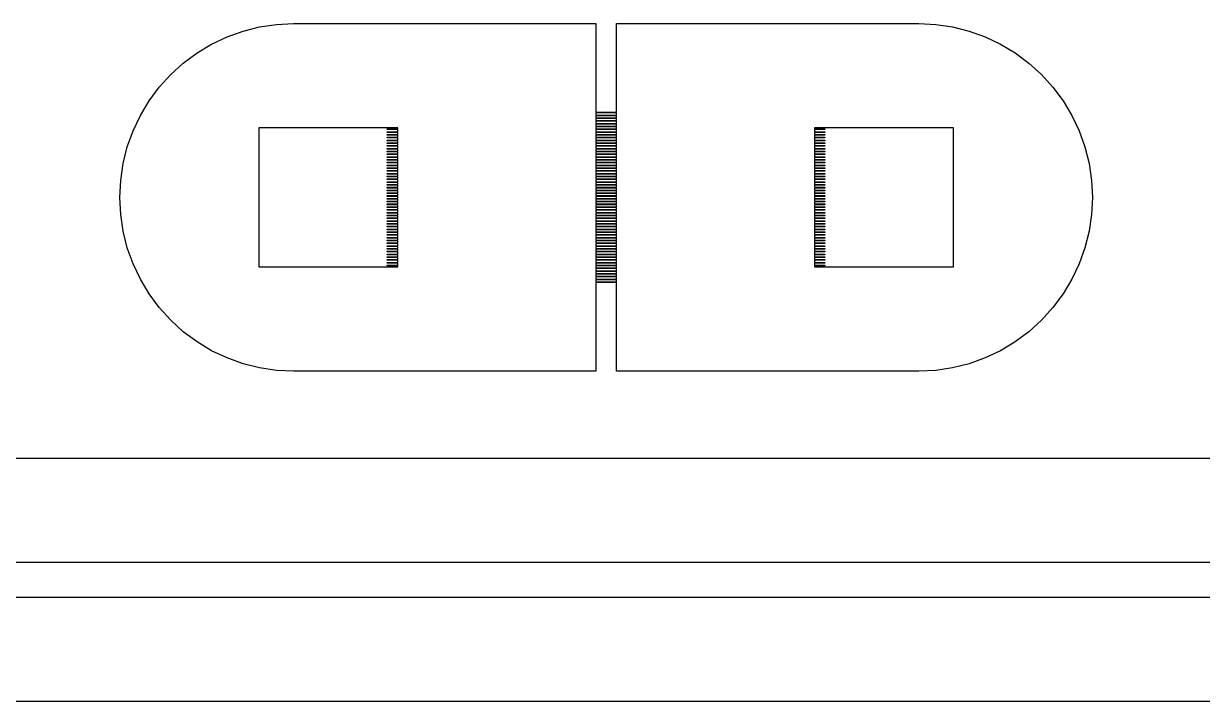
# Model space of a CAD drawing. Extents: x -16 to 132, y -40 to 113.
# Drawn here: x 19.04 to 36.39, y -2.81 to 7.16 of the extents above; entities that cross this region are included whole.
import ezdxf

# ---------------------------------------------------------------- set-up
doc = ezdxf.new("R2010")
doc.units = 0

msp = doc.modelspace()

# ---------------------------------------------------------------- linework, layer by layer
for p, q in [((22.5098, 7.10905), (22.7579, 7.14587)), ((22.7579, 7.14587), (23.0085, 7.15819)), ((23.0085, 7.15819), (27.4568, 7.15819)), ((27.4568, 7.15819), (27.4568, 5.85437)), ((27.7636, 5.85437), (27.7636, 7.15819)), ((27.7636, 7.15819), (32.2119, 7.15819)), ((32.2119, 7.15819), (32.4625, 7.14587)), ((32.4625, 7.14587), (32.7106, 7.10905)), ((21.8034, 6.85631), (22.0302, 6.96358)), ((22.0302, 6.96358), (22.2664, 7.04811)), ((22.2664, 7.04811), (22.5098, 7.10905)), ((32.7106, 7.10905), (32.954, 7.04811)), ((32.954, 7.04811), (33.1902, 6.96358)), ((33.1902, 6.96358), (33.417, 6.85631)), ((21.5882, 6.72733), (21.8034, 6.85631)), ((33.417, 6.85631), (33.6322, 6.72733)), ((21.3867, 6.5779), (21.5882, 6.72733)), ((33.6322, 6.72733), (33.8337, 6.5779)), ((21.2008, 6.40941), (21.3867, 6.5779)), ((33.8337, 6.5779), (34.0196, 6.40941)), ((21.0323, 6.22351), (21.2008, 6.40941)), ((34.0196, 6.40941), (34.1881, 6.22351)), ((20.8829, 6.022), (21.0323, 6.22351)), ((34.1881, 6.22351), (34.3375, 6.022)), ((20.7539, 5.80681), (20.8829, 6.022)), ((34.3375, 6.022), (34.4665, 5.80681)), ((20.6466, 5.58), (20.7539, 5.80681)), ((27.4568, 5.85437), (27.7636, 5.85437)), ((27.7636, 5.84415), (27.4568, 5.84415)), ((27.4568, 5.84415), (27.4568, 5.81348)), ((27.4568, 5.81348), (27.7636, 5.81348)), ((27.7636, 5.80324), (27.4568, 5.80324)), ((27.4568, 5.80324), (27.4568, 5.77255)), ((27.4568, 5.77255), (27.7636, 5.77255)), ((27.7636, 5.76234), (27.4568, 5.76234)), ((27.4568, 5.76234), (27.4568, 5.73166)), ((27.4568, 5.73166), (27.7636, 5.73166)), ((27.7636, 5.81348), (27.7636, 5.84415)), ((27.7636, 5.77255), (27.7636, 5.80324)), ((27.7636, 5.73166), (27.7636, 5.76234)), ((34.4665, 5.80681), (34.5738, 5.58)), ((20.5621, 5.3438), (20.6466, 5.58)), ((24.5424, 5.6243), (22.4972, 5.6243)), ((22.4972, 5.6243), (22.4972, 3.57909)), ((24.389, 5.59872), (24.389, 5.60893)), ((24.389, 5.60893), (24.5424, 5.60893)), ((24.5424, 5.59872), (24.389, 5.59872)), ((24.389, 5.55782), (24.389, 5.56804)), ((24.389, 5.56804), (24.5424, 5.56804)), ((24.5424, 5.55782), (24.389, 5.55782)), ((24.5424, 5.60893), (24.5424, 5.6243)), ((24.5424, 5.56804), (24.5424, 5.59872)), ((24.5424, 5.52715), (24.5424, 5.55782)), ((27.7636, 5.72142), (27.4568, 5.72142)), ((27.4568, 5.72142), (27.4568, 5.69075)), ((27.4568, 5.69075), (27.7636, 5.69075)), ((27.7636, 5.68053), (27.4568, 5.68053)), ((27.4568, 5.68053), (27.4568, 5.64986)), ((27.4568, 5.64986), (27.7636, 5.64986)), ((27.7636, 5.63963), (27.4568, 5.63963)), ((27.4568, 5.63963), (27.4568, 5.60893)), ((27.4568, 5.60893), (27.7636, 5.60893)), ((27.7636, 5.59872), (27.4568, 5.59872)), ((27.4568, 5.59872), (27.4568, 5.56804)), ((27.4568, 5.56804), (27.7636, 5.56804)), ((27.7636, 5.55782), (27.4568, 5.55782)), ((27.4568, 5.55782), (27.4568, 5.52715)), ((27.7636, 5.69075), (27.7636, 5.72142)), ((27.7636, 5.64986), (27.7636, 5.68053)), ((27.7636, 5.60893), (27.7636, 5.63963)), ((27.7636, 5.56804), (27.7636, 5.59872)), ((27.7636, 5.52715), (27.7636, 5.55782)), ((32.7232, 5.6243), (30.678, 5.6243)), ((30.678, 5.6243), (30.678, 5.60893)), ((30.678, 5.60893), (30.8314, 5.60893)), ((30.8314, 5.59872), (30.678, 5.59872)), ((30.678, 5.59872), (30.678, 5.56804)), ((30.678, 5.56804), (30.8314, 5.56804)), ((30.8314, 5.55782), (30.678, 5.55782)), ((30.678, 5.55782), (30.678, 5.52715)), ((30.8314, 5.60893), (30.8314, 5.59872)), ((30.8314, 5.56804), (30.8314, 5.55782)), ((32.7232, 3.57909), (32.7232, 5.6243)), ((34.5738, 5.58), (34.6583, 5.3438)), ((24.389, 5.51691), (24.389, 5.52715)), ((24.389, 5.52715), (24.5424, 5.52715)), ((24.5424, 5.51691), (24.389, 5.51691)), ((24.389, 5.47601), (24.389, 5.48624)), ((24.389, 5.48624), (24.5424, 5.48624)), ((24.5424, 5.47601), (24.389, 5.47601)), ((24.389, 5.4351), (24.389, 5.44533)), ((24.389, 5.44533), (24.5424, 5.44533)), ((24.5424, 5.4351), (24.389, 5.4351)), ((24.389, 5.3942), (24.389, 5.40442)), ((24.389, 5.40442), (24.5424, 5.40442)), ((24.5424, 5.3942), (24.389, 5.3942)), ((24.5424, 5.48624), (24.5424, 5.51691)), ((24.5424, 5.44533), (24.5424, 5.47601)), ((24.5424, 5.40442), (24.5424, 5.4351)), ((24.5424, 5.36353), (24.5424, 5.3942)), ((27.4568, 5.52715), (27.7636, 5.52715)), ((27.7636, 5.51691), (27.4568, 5.51691)), ((27.4568, 5.51691), (27.4568, 5.48624)), ((27.4568, 5.48624), (27.7636, 5.48624)), ((27.7636, 5.47601), (27.4568, 5.47601)), ((27.4568, 5.47601), (27.4568, 5.44533)), ((27.4568, 5.44533), (27.7636, 5.44533)), ((27.7636, 5.4351), (27.4568, 5.4351)), ((27.4568, 5.4351), (27.4568, 5.40442)), ((27.4568, 5.40442), (27.7636, 5.40442)), ((27.7636, 5.3942), (27.4568, 5.3942)), ((27.4568, 5.3942), (27.4568, 5.36353)), ((27.7636, 5.48624), (27.7636, 5.51691)), ((27.7636, 5.44533), (27.7636, 5.47601)), ((27.7636, 5.40442), (27.7636, 5.4351)), ((27.7636, 5.36353), (27.7636, 5.3942)), ((30.678, 5.52715), (30.8314, 5.52715)), ((30.8314, 5.51691), (30.678, 5.51691)), ((30.678, 5.51691), (30.678, 5.48624)), ((30.678, 5.48624), (30.8314, 5.48624)), ((30.8314, 5.47601), (30.678, 5.47601)), ((30.678, 5.47601), (30.678, 5.44533)), ((30.678, 5.44533), (30.8314, 5.44533)), ((30.8314, 5.4351), (30.678, 5.4351)), ((30.678, 5.4351), (30.678, 5.40442)), ((30.678, 5.40442), (30.8314, 5.40442)), ((30.8314, 5.3942), (30.678, 5.3942)), ((30.678, 5.3942), (30.678, 5.36353)), ((30.8314, 5.52715), (30.8314, 5.51691)), ((30.8314, 5.48624), (30.8314, 5.47601)), ((30.8314, 5.44533), (30.8314, 5.4351)), ((30.8314, 5.40442), (30.8314, 5.3942)), ((20.5011, 5.10043), (20.5621, 5.3438)), ((24.389, 5.35329), (24.389, 5.36353)), ((24.389, 5.36353), (24.5424, 5.36353)), ((24.5424, 5.35329), (24.389, 5.35329)), ((24.389, 5.31239), (24.389, 5.32262)), ((24.389, 5.32262), (24.5424, 5.32262)), ((24.5424, 5.31239), (24.389, 5.31239)), ((24.389, 5.2715), (24.389, 5.28171)), ((24.389, 5.28171), (24.5424, 5.28171)), ((24.5424, 5.2715), (24.389, 5.2715)), ((24.389, 5.23058), (24.389, 5.24081)), ((24.389, 5.24081), (24.5424, 5.24081)), ((24.5424, 5.23058), (24.389, 5.23058)), ((24.5424, 5.32262), (24.5424, 5.35329)), ((24.5424, 5.28171), (24.5424, 5.31239)), ((24.5424, 5.24081), (24.5424, 5.2715)), ((24.5424, 5.19991), (24.5424, 5.23058)), ((27.4568, 5.36353), (27.7636, 5.36353)), ((27.7636, 5.35329), (27.4568, 5.35329)), ((27.4568, 5.35329), (27.4568, 5.32262)), ((27.4568, 5.32262), (27.7636, 5.32262)), ((27.7636, 5.31239), (27.4568, 5.31239)), ((27.4568, 5.31239), (27.4568, 5.28171)), ((27.4568, 5.28171), (27.7636, 5.28171)), ((27.7636, 5.2715), (27.4568, 5.2715)), ((27.4568, 5.2715), (27.4568, 5.24081)), ((27.4568, 5.24081), (27.7636, 5.24081)), ((27.7636, 5.23058), (27.4568, 5.23058)), ((27.4568, 5.23058), (27.4568, 5.19991)), ((27.7636, 5.32262), (27.7636, 5.35329)), ((27.7636, 5.28171), (27.7636, 5.31239)), ((27.7636, 5.24081), (27.7636, 5.2715)), ((27.7636, 5.19991), (27.7636, 5.23058)), ((30.678, 5.36353), (30.8314, 5.36353)), ((30.8314, 5.35329), (30.678, 5.35329)), ((30.678, 5.35329), (30.678, 5.32262)), ((30.678, 5.32262), (30.8314, 5.32262)), ((30.8314, 5.31239), (30.678, 5.31239)), ((30.678, 5.31239), (30.678, 5.28171)), ((30.678, 5.28171), (30.8314, 5.28171)), ((30.8314, 5.2715), (30.678, 5.2715)), ((30.678, 5.2715), (30.678, 5.24081)), ((30.678, 5.24081), (30.8314, 5.24081)), ((30.8314, 5.23058), (30.678, 5.23058)), ((30.678, 5.23058), (30.678, 5.19991)), ((30.8314, 5.36353), (30.8314, 5.35329)), ((30.8314, 5.32262), (30.8314, 5.31239)), ((30.8314, 5.28171), (30.8314, 5.2715)), ((30.8314, 5.24081), (30.8314, 5.23058)), ((34.6583, 5.3438), (34.7193, 5.10043)), ((20.4643, 4.85226), (20.5011, 5.10043)), ((24.389, 5.18968), (24.389, 5.19991)), ((24.389, 5.19991), (24.5424, 5.19991)), ((24.5424, 5.18968), (24.389, 5.18968)), ((24.389, 5.14877), (24.389, 5.15901)), ((24.389, 5.15901), (24.5424, 5.15901)), ((24.5424, 5.14877), (24.389, 5.14877)), ((24.389, 5.10788), (24.389, 5.11809)), ((24.389, 5.11809), (24.5424, 5.11809)), ((24.5424, 5.10788), (24.389, 5.10788)), ((24.389, 5.06696), (24.389, 5.07719)), ((24.389, 5.07719), (24.5424, 5.07719)), ((24.5424, 5.06696), (24.389, 5.06696)), ((24.389, 5.02606), (24.389, 5.03629)), ((24.389, 5.03629), (24.5424, 5.03629)), ((24.5424, 5.15901), (24.5424, 5.18968)), ((24.5424, 5.11809), (24.5424, 5.14877)), ((24.5424, 5.07719), (24.5424, 5.10788)), ((24.5424, 5.03629), (24.5424, 5.06696)), ((27.4568, 5.19991), (27.7636, 5.19991)), ((27.7636, 5.18968), (27.4568, 5.18968)), ((27.4568, 5.18968), (27.4568, 5.15901)), ((27.4568, 5.15901), (27.7636, 5.15901)), ((27.7636, 5.14877), (27.4568, 5.14877)), ((27.4568, 5.14877), (27.4568, 5.11809)), ((27.4568, 5.11809), (27.7636, 5.11809)), ((27.7636, 5.10788), (27.4568, 5.10788)), ((27.4568, 5.10788), (27.4568, 5.07719)), ((27.4568, 5.07719), (27.7636, 5.07719)), ((27.7636, 5.06696), (27.4568, 5.06696)), ((27.4568, 5.06696), (27.4568, 5.03629)), ((27.4568, 5.03629), (27.7636, 5.03629)), ((27.7636, 5.15901), (27.7636, 5.18968)), ((27.7636, 5.11809), (27.7636, 5.14877)), ((27.7636, 5.07719), (27.7636, 5.10788)), ((27.7636, 5.03629), (27.7636, 5.06696)), ((30.678, 5.19991), (30.8314, 5.19991)), ((30.8314, 5.18968), (30.678, 5.18968)), ((30.678, 5.18968), (30.678, 5.15901)), ((30.678, 5.15901), (30.8314, 5.15901)), ((30.8314, 5.14877), (30.678, 5.14877)), ((30.678, 5.14877), (30.678, 5.11809)), ((30.678, 5.11809), (30.8314, 5.11809)), ((30.8314, 5.10788), (30.678, 5.10788)), ((30.678, 5.10788), (30.678, 5.07719)), ((30.678, 5.07719), (30.8314, 5.07719)), ((30.8314, 5.06696), (30.678, 5.06696)), ((30.678, 5.06696), (30.678, 5.03629)), ((30.678, 5.03629), (30.8314, 5.03629)), ((30.8314, 5.19991), (30.8314, 5.18968)), ((30.8314, 5.15901), (30.8314, 5.14877)), ((30.8314, 5.11809), (30.8314, 5.10788)), ((30.8314, 5.07719), (30.8314, 5.06696)), ((30.8314, 5.03629), (30.8314, 5.02606)), ((34.7193, 5.10043), (34.7561, 4.85226)), ((24.5424, 5.02606), (24.389, 5.02606)), ((24.389, 4.98517), (24.389, 4.99539)), ((24.389, 4.99539), (24.5424, 4.99539)), ((24.5424, 4.98517), (24.389, 4.98517)), ((24.389, 4.94426), (24.389, 4.95447)), ((24.389, 4.95447), (24.5424, 4.95447)), ((24.5424, 4.94426), (24.389, 4.94426)), ((24.389, 4.90335), (24.389, 4.91357)), ((24.389, 4.91357), (24.5424, 4.91357)), ((24.5424, 4.90335), (24.389, 4.90335)), ((24.389, 4.86244), (24.389, 4.87268)), ((24.389, 4.87268), (24.5424, 4.87268)), ((24.5424, 4.86244), (24.389, 4.86244)), ((24.5424, 4.99539), (24.5424, 5.02606)), ((24.5424, 4.95447), (24.5424, 4.98517)), ((24.5424, 4.91357), (24.5424, 4.94426)), ((24.5424, 4.87268), (24.5424, 4.90335)), ((24.5424, 4.83177), (24.5424, 4.86244)), ((27.7636, 5.02606), (27.4568, 5.02606)), ((27.4568, 5.02606), (27.4568, 4.99539)), ((27.4568, 4.99539), (27.7636, 4.99539)), ((27.7636, 4.98517), (27.4568, 4.98517)), ((27.4568, 4.98517), (27.4568, 4.95447)), ((27.4568, 4.95447), (27.7636, 4.95447)), ((27.7636, 4.94426), (27.4568, 4.94426)), ((27.4568, 4.94426), (27.4568, 4.91357)), ((27.4568, 4.91357), (27.7636, 4.91357)), ((27.7636, 4.90335), (27.4568, 4.90335)), ((27.4568, 4.90335), (27.4568, 4.87268)), ((27.4568, 4.87268), (27.7636, 4.87268)), ((27.7636, 4.86244), (27.4568, 4.86244)), ((27.4568, 4.86244), (27.4568, 4.83177)), ((27.7636, 4.99539), (27.7636, 5.02606)), ((27.7636, 4.95447), (27.7636, 4.98517)), ((27.7636, 4.91357), (27.7636, 4.94426)), ((27.7636, 4.87268), (27.7636, 4.90335)), ((27.7636, 4.83177), (27.7636, 4.86244)), ((30.8314, 5.02606), (30.678, 5.02606)), ((30.678, 5.02606), (30.678, 4.99539)), ((30.678, 4.99539), (30.8314, 4.99539)), ((30.8314, 4.98517), (30.678, 4.98517)), ((30.678, 4.98517), (30.678, 4.95447)), ((30.678, 4.95447), (30.8314, 4.95447)), ((30.8314, 4.94426), (30.678, 4.94426)), ((30.678, 4.94426), (30.678, 4.91357)), ((30.678, 4.91357), (30.8314, 4.91357)), ((30.8314, 4.90335), (30.678, 4.90335)), ((30.678, 4.90335), (30.678, 4.87268)), ((30.678, 4.87268), (30.8314, 4.87268)), ((30.8314, 4.86244), (30.678, 4.86244)), ((30.678, 4.86244), (30.678, 4.83177)), ((30.8314, 4.99539), (30.8314, 4.98517)), ((30.8314, 4.95447), (30.8314, 4.94426)), ((30.8314, 4.91357), (30.8314, 4.90335)), ((30.8314, 4.87268), (30.8314, 4.86244)), ((20.452, 4.6017), (20.4643, 4.85226)), ((24.389, 4.82155), (24.389, 4.83177)), ((24.389, 4.83177), (24.5424, 4.83177)), ((24.5424, 4.82155), (24.389, 4.82155)), ((24.389, 4.78064), (24.389, 4.79088)), ((24.389, 4.79088), (24.5424, 4.79088)), ((24.5424, 4.78064), (24.389, 4.78064)), ((24.389, 4.73973), (24.389, 4.74995)), ((24.389, 4.74995), (24.5424, 4.74995)), ((24.5424, 4.73973), (24.389, 4.73973)), ((24.389, 4.69882), (24.389, 4.70906)), ((24.389, 4.70906), (24.5424, 4.70906)), ((24.5424, 4.69882), (24.389, 4.69882)), ((24.5424, 4.79088), (24.5424, 4.82155)), ((24.5424, 4.74995), (24.5424, 4.78064)), ((24.5424, 4.70906), (24.5424, 4.73973)), ((24.5424, 4.66815), (24.5424, 4.69882)), ((27.4568, 4.83177), (27.7636, 4.83177)), ((27.7636, 4.82155), (27.4568, 4.82155)), ((27.4568, 4.82155), (27.4568, 4.79088)), ((27.4568, 4.79088), (27.7636, 4.79088)), ((27.7636, 4.78064), (27.4568, 4.78064)), ((27.4568, 4.78064), (27.4568, 4.74995)), ((27.4568, 4.74995), (27.7636, 4.74995)), ((27.7636, 4.73973), (27.4568, 4.73973)), ((27.4568, 4.73973), (27.4568, 4.70906)), ((27.4568, 4.70906), (27.7636, 4.70906)), ((27.7636, 4.69882), (27.4568, 4.69882)), ((27.4568, 4.69882), (27.4568, 4.66815)), ((27.7636, 4.79088), (27.7636, 4.82155)), ((27.7636, 4.74995), (27.7636, 4.78064)), ((27.7636, 4.70906), (27.7636, 4.73973)), ((27.7636, 4.66815), (27.7636, 4.69882)), ((30.678, 4.83177), (30.8314, 4.83177)), ((30.8314, 4.82155), (30.678, 4.82155)), ((30.678, 4.82155), (30.678, 4.79088)), ((30.678, 4.79088), (30.8314, 4.79088)), ((30.8314, 4.78064), (30.678, 4.78064)), ((30.678, 4.78064), (30.678, 4.74995)), ((30.678, 4.74995), (30.8314, 4.74995)), ((30.8314, 4.73973), (30.678, 4.73973)), ((30.678, 4.73973), (30.678, 4.70906)), ((30.678, 4.70906), (30.8314, 4.70906)), ((30.8314, 4.69882), (30.678, 4.69882)), ((30.678, 4.69882), (30.678, 4.66815)), ((30.8314, 4.83177), (30.8314, 4.82155)), ((30.8314, 4.79088), (30.8314, 4.78064)), ((30.8314, 4.74995), (30.8314, 4.73973)), ((30.8314, 4.70906), (30.8314, 4.69882)), ((34.7561, 4.85226), (34.7684, 4.6017)), ((20.4643, 4.35112), (20.452, 4.6017)), ((24.389, 4.65793), (24.389, 4.66815)), ((24.389, 4.66815), (24.5424, 4.66815)), ((24.5424, 4.65793), (24.389, 4.65793)), ((24.389, 4.61703), (24.389, 4.62726)), ((24.389, 4.62726), (24.5424, 4.62726)), ((24.5424, 4.61703), (24.389, 4.61703)), ((24.389, 4.57613), (24.389, 4.58635)), ((24.389, 4.58635), (24.5424, 4.58635)), ((24.5424, 4.57613), (24.389, 4.57613)), ((24.389, 4.53523), (24.389, 4.54546)), ((24.389, 4.54546), (24.5424, 4.54546)), ((24.5424, 4.53523), (24.389, 4.53523)), ((24.5424, 4.62726), (24.5424, 4.65793)), ((24.5424, 4.58635), (24.5424, 4.61703)), ((24.5424, 4.54546), (24.5424, 4.57613)), ((24.5424, 4.50456), (24.5424, 4.53523)), ((27.4568, 4.66815), (27.7636, 4.66815)), ((27.7636, 4.65793), (27.4568, 4.65793)), ((27.4568, 4.65793), (27.4568, 4.62726)), ((27.4568, 4.62726), (27.7636, 4.62726)), ((27.7636, 4.61703), (27.4568, 4.61703)), ((27.4568, 4.61703), (27.4568, 4.58635)), ((27.4568, 4.58635), (27.7636, 4.58635)), ((27.7636, 4.57613), (27.4568, 4.57613)), ((27.4568, 4.57613), (27.4568, 4.54546)), ((27.4568, 4.54546), (27.7636, 4.54546)), ((27.7636, 4.53523), (27.4568, 4.53523)), ((27.4568, 4.53523), (27.4568, 4.50456)), ((27.7636, 4.62726), (27.7636, 4.65793)), ((27.7636, 4.58635), (27.7636, 4.61703)), ((27.7636, 4.54546), (27.7636, 4.57613)), ((27.7636, 4.50456), (27.7636, 4.53523)), ((30.678, 4.66815), (30.8314, 4.66815)), ((30.8314, 4.65793), (30.678, 4.65793)), ((30.678, 4.65793), (30.678, 4.62726)), ((30.678, 4.62726), (30.8314, 4.62726)), ((30.8314, 4.61703), (30.678, 4.61703)), ((30.678, 4.61703), (30.678, 4.58635)), ((30.678, 4.58635), (30.8314, 4.58635)), ((30.8314, 4.57613), (30.678, 4.57613)), ((30.678, 4.57613), (30.678, 4.54546)), ((30.678, 4.54546), (30.8314, 4.54546)), ((30.8314, 4.53523), (30.678, 4.53523)), ((30.678, 4.53523), (30.678, 4.50456)), ((30.8314, 4.66815), (30.8314, 4.65793)), ((30.8314, 4.62726), (30.8314, 4.61703)), ((30.8314, 4.58635), (30.8314, 4.57613)), ((30.8314, 4.54546), (30.8314, 4.53523)), ((34.7684, 4.6017), (34.7561, 4.35112)), ((20.5011, 4.10295), (20.4643, 4.35112)), ((24.389, 4.49432), (24.389, 4.50456)), ((24.389, 4.50456), (24.5424, 4.50456)), ((24.5424, 4.49432), (24.389, 4.49432)), ((24.389, 4.45343), (24.389, 4.46365)), ((24.389, 4.46365), (24.5424, 4.46365)), ((24.5424, 4.45343), (24.389, 4.45343)), ((24.389, 4.41252), (24.389, 4.42274)), ((24.389, 4.42274), (24.5424, 4.42274)), ((24.5424, 4.41252), (24.389, 4.41252)), ((24.389, 4.37161), (24.389, 4.38184)), ((24.389, 4.38184), (24.5424, 4.38184)), ((24.5424, 4.37161), (24.389, 4.37161)), ((24.389, 4.3307), (24.389, 4.34094)), ((24.389, 4.34094), (24.5424, 4.34094)), ((24.5424, 4.46365), (24.5424, 4.49432)), ((24.5424, 4.42274), (24.5424, 4.45343)), ((24.5424, 4.38184), (24.5424, 4.41252)), ((24.5424, 4.34094), (24.5424, 4.37161)), ((27.4568, 4.50456), (27.7636, 4.50456)), ((27.7636, 4.49432), (27.4568, 4.49432)), ((27.4568, 4.49432), (27.4568, 4.46365)), ((27.4568, 4.46365), (27.7636, 4.46365)), ((27.7636, 4.45343), (27.4568, 4.45343)), ((27.4568, 4.45343), (27.4568, 4.42274)), ((27.4568, 4.42274), (27.7636, 4.42274)), ((27.7636, 4.41252), (27.4568, 4.41252)), ((27.4568, 4.41252), (27.4568, 4.38184)), ((27.4568, 4.38184), (27.7636, 4.38184)), ((27.7636, 4.37161), (27.4568, 4.37161)), ((27.4568, 4.37161), (27.4568, 4.34094)), ((27.4568, 4.34094), (27.7636, 4.34094)), ((27.7636, 4.46365), (27.7636, 4.49432)), ((27.7636, 4.42274), (27.7636, 4.45343)), ((27.7636, 4.38184), (27.7636, 4.41252)), ((27.7636, 4.34094), (27.7636, 4.37161)), ((30.678, 4.50456), (30.8314, 4.50456)), ((30.8314, 4.49432), (30.678, 4.49432)), ((30.678, 4.49432), (30.678, 4.46365)), ((30.678, 4.46365), (30.8314, 4.46365)), ((30.8314, 4.45343), (30.678, 4.45343)), ((30.678, 4.45343), (30.678, 4.42274)), ((30.678, 4.42274), (30.8314, 4.42274)), ((30.8314, 4.41252), (30.678, 4.41252)), ((30.678, 4.41252), (30.678, 4.38184)), ((30.678, 4.38184), (30.8314, 4.38184)), ((30.8314, 4.37161), (30.678, 4.37161)), ((30.678, 4.37161), (30.678, 4.34094)), ((30.678, 4.34094), (30.8314, 4.34094)), ((30.8314, 4.50456), (30.8314, 4.49432)), ((30.8314, 4.46365), (30.8314, 4.45343)), ((30.8314, 4.42274), (30.8314, 4.41252)), ((30.8314, 4.38184), (30.8314, 4.37161)), ((30.8314, 4.34094), (30.8314, 4.3307)), ((34.7561, 4.35112), (34.7193, 4.10295)), ((24.5424, 4.3307), (24.389, 4.3307)), ((24.389, 4.28981), (24.389, 4.30003)), ((24.389, 4.30003), (24.5424, 4.30003)), ((24.5424, 4.28981), (24.389, 4.28981)), ((24.389, 4.24892), (24.389, 4.25912)), ((24.389, 4.25912), (24.5424, 4.25912)), ((24.5424, 4.24892), (24.389, 4.24892)), ((24.389, 4.20799), (24.389, 4.21822)), ((24.389, 4.21822), (24.5424, 4.21822)), ((24.5424, 4.20799), (24.389, 4.20799)), ((24.389, 4.1671), (24.389, 4.17732)), ((24.389, 4.17732), (24.5424, 4.17732)), ((24.5424, 4.1671), (24.389, 4.1671)), ((24.5424, 4.30003), (24.5424, 4.3307)), ((24.5424, 4.25912), (24.5424, 4.28981)), ((24.5424, 4.21822), (24.5424, 4.24892)), ((24.5424, 4.17732), (24.5424, 4.20799)), ((24.5424, 4.13643), (24.5424, 4.1671)), ((27.7636, 4.3307), (27.4568, 4.3307)), ((27.4568, 4.3307), (27.4568, 4.30003)), ((27.4568, 4.30003), (27.7636, 4.30003)), ((27.7636, 4.28981), (27.4568, 4.28981)), ((27.4568, 4.28981), (27.4568, 4.25912)), ((27.4568, 4.25912), (27.7636, 4.25912)), ((27.7636, 4.24892), (27.4568, 4.24892)), ((27.4568, 4.24892), (27.4568, 4.21822)), ((27.4568, 4.21822), (27.7636, 4.21822)), ((27.7636, 4.20799), (27.4568, 4.20799)), ((27.4568, 4.20799), (27.4568, 4.17732)), ((27.4568, 4.17732), (27.7636, 4.17732)), ((27.7636, 4.1671), (27.4568, 4.1671)), ((27.4568, 4.1671), (27.4568, 4.13643)), ((27.7636, 4.30003), (27.7636, 4.3307)), ((27.7636, 4.25912), (27.7636, 4.28981)), ((27.7636, 4.21822), (27.7636, 4.24892)), ((27.7636, 4.17732), (27.7636, 4.20799)), ((27.7636, 4.13643), (27.7636, 4.1671)), ((30.8314, 4.3307), (30.678, 4.3307)), ((30.678, 4.3307), (30.678, 4.30003)), ((30.678, 4.30003), (30.8314, 4.30003)), ((30.8314, 4.28981), (30.678, 4.28981)), ((30.678, 4.28981), (30.678, 4.25912)), ((30.678, 4.25912), (30.8314, 4.25912)), ((30.8314, 4.24892), (30.678, 4.24892)), ((30.678, 4.24892), (30.678, 4.21822)), ((30.678, 4.21822), (30.8314, 4.21822)), ((30.8314, 4.20799), (30.678, 4.20799)), ((30.678, 4.20799), (30.678, 4.17732)), ((30.678, 4.17732), (30.8314, 4.17732)), ((30.8314, 4.1671), (30.678, 4.1671)), ((30.678, 4.1671), (30.678, 4.13643)), ((30.8314, 4.30003), (30.8314, 4.28981)), ((30.8314, 4.25912), (30.8314, 4.24892)), ((30.8314, 4.21822), (30.8314, 4.20799)), ((30.8314, 4.17732), (30.8314, 4.1671)), ((20.5621, 3.85959), (20.5011, 4.10295)), ((24.389, 4.12619), (24.389, 4.13643)), ((24.389, 4.13643), (24.5424, 4.13643)), ((24.5424, 4.12619), (24.389, 4.12619)), ((24.389, 4.0853), (24.389, 4.0955)), ((24.389, 4.0955), (24.5424, 4.0955)), ((24.5424, 4.0853), (24.389, 4.0853)), ((24.389, 4.04437), (24.389, 4.05461)), ((24.389, 4.05461), (24.5424, 4.05461)), ((24.5424, 4.04437), (24.389, 4.04437)), ((24.389, 4.00348), (24.389, 4.0137)), ((24.389, 4.0137), (24.5424, 4.0137)), ((24.5424, 4.00348), (24.389, 4.00348)), ((24.5424, 4.0955), (24.5424, 4.12619)), ((24.5424, 4.05461), (24.5424, 4.0853)), ((24.5424, 4.0137), (24.5424, 4.04437)), ((24.5424, 3.97281), (24.5424, 4.00348)), ((27.4568, 4.13643), (27.7636, 4.13643)), ((27.7636, 4.12619), (27.4568, 4.12619)), ((27.4568, 4.12619), (27.4568, 4.0955)), ((27.4568, 4.0955), (27.7636, 4.0955)), ((27.7636, 4.0853), (27.4568, 4.0853)), ((27.4568, 4.0853), (27.4568, 4.05461)), ((27.4568, 4.05461), (27.7636, 4.05461)), ((27.7636, 4.04437), (27.4568, 4.04437)), ((27.4568, 4.04437), (27.4568, 4.0137)), ((27.4568, 4.0137), (27.7636, 4.0137)), ((27.7636, 4.00348), (27.4568, 4.00348)), ((27.4568, 4.00348), (27.4568, 3.97281)), ((27.7636, 4.0955), (27.7636, 4.12619)), ((27.7636, 4.05461), (27.7636, 4.0853)), ((27.7636, 4.0137), (27.7636, 4.04437)), ((27.7636, 3.97281), (27.7636, 4.00348)), ((30.678, 4.13643), (30.8314, 4.13643)), ((30.8314, 4.12619), (30.678, 4.12619)), ((30.678, 4.12619), (30.678, 4.0955)), ((30.678, 4.0955), (30.8314, 4.0955)), ((30.8314, 4.0853), (30.678, 4.0853)), ((30.678, 4.0853), (30.678, 4.05461)), ((30.678, 4.05461), (30.8314, 4.05461)), ((30.8314, 4.04437), (30.678, 4.04437)), ((30.678, 4.04437), (30.678, 4.0137)), ((30.678, 4.0137), (30.8314, 4.0137)), ((30.8314, 4.00348), (30.678, 4.00348)), ((30.678, 4.00348), (30.678, 3.97281)), ((30.8314, 4.13643), (30.8314, 4.12619)), ((30.8314, 4.0955), (30.8314, 4.0853)), ((30.8314, 4.05461), (30.8314, 4.04437)), ((30.8314, 4.0137), (30.8314, 4.00348)), ((34.7193, 4.10295), (34.6583, 3.85959)), ((20.6466, 3.62338), (20.5621, 3.85959)), ((24.389, 3.96257), (24.389, 3.97281)), ((24.389, 3.97281), (24.5424, 3.97281)), ((24.5424, 3.96257), (24.389, 3.96257)), ((24.389, 3.92168), (24.389, 3.93188)), ((24.389, 3.93188), (24.5424, 3.93188)), ((24.5424, 3.92168), (24.389, 3.92168)), ((24.389, 3.88077), (24.389, 3.89099)), ((24.389, 3.89099), (24.5424, 3.89099)), ((24.5424, 3.88077), (24.389, 3.88077)), ((24.389, 3.83986), (24.389, 3.8501)), ((24.389, 3.8501), (24.5424, 3.8501)), ((24.5424, 3.83986), (24.389, 3.83986)), ((24.5424, 3.93188), (24.5424, 3.96257)), ((24.5424, 3.89099), (24.5424, 3.92168)), ((24.5424, 3.8501), (24.5424, 3.88077)), ((24.5424, 3.80919), (24.5424, 3.83986)), ((27.4568, 3.97281), (27.7636, 3.97281)), ((27.7636, 3.96257), (27.4568, 3.96257)), ((27.4568, 3.96257), (27.4568, 3.93188)), ((27.4568, 3.93188), (27.7636, 3.93188)), ((27.7636, 3.92168), (27.4568, 3.92168)), ((27.4568, 3.92168), (27.4568, 3.89099)), ((27.4568, 3.89099), (27.7636, 3.89099)), ((27.7636, 3.88077), (27.4568, 3.88077)), ((27.4568, 3.88077), (27.4568, 3.8501)), ((27.4568, 3.8501), (27.7636, 3.8501)), ((27.7636, 3.83986), (27.4568, 3.83986)), ((27.4568, 3.83986), (27.4568, 3.80919)), ((27.7636, 3.93188), (27.7636, 3.96257)), ((27.7636, 3.89099), (27.7636, 3.92168)), ((27.7636, 3.8501), (27.7636, 3.88077)), ((27.7636, 3.80919), (27.7636, 3.83986)), ((30.678, 3.97281), (30.8314, 3.97281)), ((30.8314, 3.96257), (30.678, 3.96257)), ((30.678, 3.96257), (30.678, 3.93188)), ((30.678, 3.93188), (30.8314, 3.93188)), ((30.8314, 3.92168), (30.678, 3.92168)), ((30.678, 3.92168), (30.678, 3.89099)), ((30.678, 3.89099), (30.8314, 3.89099)), ((30.8314, 3.88077), (30.678, 3.88077)), ((30.678, 3.88077), (30.678, 3.8501)), ((30.678, 3.8501), (30.8314, 3.8501)), ((30.8314, 3.83986), (30.678, 3.83986)), ((30.678, 3.83986), (30.678, 3.80919)), ((30.8314, 3.97281), (30.8314, 3.96257)), ((30.8314, 3.93188), (30.8314, 3.92168)), ((30.8314, 3.89099), (30.8314, 3.88077)), ((30.8314, 3.8501), (30.8314, 3.83986)), ((34.6583, 3.85959), (34.5738, 3.62338)), ((24.389, 3.79897), (24.389, 3.80919)), ((24.389, 3.80919), (24.5424, 3.80919)), ((24.5424, 3.79897), (24.389, 3.79897)), ((24.389, 3.75806), (24.389, 3.76828)), ((24.389, 3.76828), (24.5424, 3.76828)), ((24.5424, 3.75806), (24.389, 3.75806)), ((24.389, 3.71715), (24.389, 3.72737)), ((24.389, 3.72737), (24.5424, 3.72737)), ((24.5424, 3.71715), (24.389, 3.71715)), ((24.389, 3.67624), (24.389, 3.68648)), ((24.389, 3.68648), (24.5424, 3.68648)), ((24.5424, 3.67624), (24.389, 3.67624)), ((24.389, 3.63535), (24.389, 3.64557)), ((24.389, 3.64557), (24.5424, 3.64557)), ((24.5424, 3.76828), (24.5424, 3.79897)), ((24.5424, 3.72737), (24.5424, 3.75806)), ((24.5424, 3.68648), (24.5424, 3.71715)), ((24.5424, 3.64557), (24.5424, 3.67624)), ((27.4568, 3.80919), (27.7636, 3.80919)), ((27.7636, 3.79897), (27.4568, 3.79897)), ((27.4568, 3.79897), (27.4568, 3.76828)), ((27.4568, 3.76828), (27.7636, 3.76828)), ((27.7636, 3.75806), (27.4568, 3.75806)), ((27.4568, 3.75806), (27.4568, 3.72737)), ((27.4568, 3.72737), (27.7636, 3.72737)), ((27.7636, 3.71715), (27.4568, 3.71715)), ((27.4568, 3.71715), (27.4568, 3.68648)), ((27.4568, 3.68648), (27.7636, 3.68648)), ((27.7636, 3.67624), (27.4568, 3.67624)), ((27.4568, 3.67624), (27.4568, 3.64557)), ((27.4568, 3.64557), (27.7636, 3.64557)), ((27.7636, 3.76828), (27.7636, 3.79897)), ((27.7636, 3.72737), (27.7636, 3.75806)), ((27.7636, 3.68648), (27.7636, 3.71715)), ((27.7636, 3.64557), (27.7636, 3.67624)), ((30.678, 3.80919), (30.8314, 3.80919)), ((30.8314, 3.79897), (30.678, 3.79897)), ((30.678, 3.79897), (30.678, 3.76828)), ((30.678, 3.76828), (30.8314, 3.76828)), ((30.8314, 3.75806), (30.678, 3.75806)), ((30.678, 3.75806), (30.678, 3.72737)), ((30.678, 3.72737), (30.8314, 3.72737)), ((30.8314, 3.71715), (30.678, 3.71715)), ((30.678, 3.71715), (30.678, 3.68648)), ((30.678, 3.68648), (30.8314, 3.68648)), ((30.8314, 3.67624), (30.678, 3.67624)), ((30.678, 3.67624), (30.678, 3.64557)), ((30.678, 3.64557), (30.8314, 3.64557)), ((30.8314, 3.80919), (30.8314, 3.79897)), ((30.8314, 3.76828), (30.8314, 3.75806)), ((30.8314, 3.72737), (30.8314, 3.71715)), ((30.8314, 3.68648), (30.8314, 3.67624)), ((30.8314, 3.64557), (30.8314, 3.63535)), ((20.7539, 3.39658), (20.6466, 3.62338)), ((22.4972, 3.57909), (24.5424, 3.57909)), ((24.5424, 3.63535), (24.389, 3.63535)), ((24.389, 3.59445), (24.389, 3.60466)), ((24.389, 3.60466), (24.5424, 3.60466)), ((24.5424, 3.59445), (24.389, 3.59445)), ((24.5424, 3.60466), (24.5424, 3.63535)), ((24.5424, 3.57909), (24.5424, 3.59445)), ((27.7636, 3.63535), (27.4568, 3.63535)), ((27.4568, 3.63535), (27.4568, 3.60466)), ((27.4568, 3.60466), (27.7636, 3.60466)), ((27.7636, 3.59445), (27.4568, 3.59445)), ((27.4568, 3.59445), (27.4568, 3.56375)), ((27.4568, 3.56375), (27.7636, 3.56375)), ((27.7636, 3.55353), (27.4568, 3.55353)), ((27.4568, 3.55353), (27.4568, 3.52286)), ((27.4568, 3.52286), (27.7636, 3.52286)), ((27.7636, 3.51263), (27.4568, 3.51263)), ((27.4568, 3.51263), (27.4568, 3.48196)), ((27.4568, 3.48196), (27.7636, 3.48196)), ((27.7636, 3.47173), (27.4568, 3.47173)), ((27.4568, 3.47173), (27.4568, 3.44104)), ((27.7636, 3.60466), (27.7636, 3.63535)), ((27.7636, 3.56375), (27.7636, 3.59445)), ((27.7636, 3.52286), (27.7636, 3.55353)), ((27.7636, 3.48196), (27.7636, 3.51263)), ((27.7636, 3.44104), (27.7636, 3.47173)), ((30.8314, 3.63535), (30.678, 3.63535)), ((30.678, 3.63535), (30.678, 3.60466)), ((30.678, 3.60466), (30.8314, 3.60466)), ((30.8314, 3.59445), (30.678, 3.59445)), ((30.678, 3.59445), (30.678, 3.57909)), ((30.678, 3.57909), (32.7232, 3.57909)), ((30.8314, 3.60466), (30.8314, 3.59445)), ((34.5738, 3.62338), (34.4665, 3.39658)), ((20.8829, 3.18138), (20.7539, 3.39658)), ((27.4568, 3.44104), (27.7636, 3.44104)), ((27.7636, 3.43083), (27.4568, 3.43083)), ((27.4568, 3.43083), (27.4568, 3.40015)), ((27.4568, 3.40015), (27.7636, 3.40015)), ((27.7636, 3.38991), (27.4568, 3.38991)), ((27.4568, 3.38991), (27.4568, 3.35924)), ((27.4568, 3.35924), (27.7636, 3.35924)), ((27.7636, 3.34901), (27.4568, 3.34901)), ((27.4568, 3.34901), (27.4568, 2.0452)), ((27.7636, 3.40015), (27.7636, 3.43083)), ((27.7636, 3.35924), (27.7636, 3.38991)), ((27.7636, 2.0452), (27.7636, 3.34901)), ((34.4665, 3.39658), (34.3375, 3.18138)), ((21.0323, 2.97989), (20.8829, 3.18138)), ((34.3375, 3.18138), (34.1881, 2.97989)), ((21.2008, 2.79398), (21.0323, 2.97989)), ((34.1881, 2.97989), (34.0196, 2.79398)), ((21.3867, 2.62549), (21.2008, 2.79398)), ((34.0196, 2.79398), (33.8337, 2.62549)), ((21.5882, 2.47606), (21.3867, 2.62549)), ((33.8337, 2.62549), (33.6322, 2.47606)), ((21.8034, 2.34708), (21.5882, 2.47606)), ((33.6322, 2.47606), (33.417, 2.34708)), ((22.0302, 2.23981), (21.8034, 2.34708)), ((33.417, 2.34708), (33.1902, 2.23981)), ((22.2664, 2.15527), (22.0302, 2.23981)), ((22.5098, 2.09433), (22.2664, 2.15527)), ((22.7579, 2.05751), (22.5098, 2.09433)), ((32.7106, 2.09433), (32.4625, 2.05751)), ((32.954, 2.15527), (32.7106, 2.09433)), ((33.1902, 2.23981), (32.954, 2.15527)), ((23.0085, 2.0452), (22.7579, 2.05751)), ((27.4568, 2.0452), (23.0085, 2.0452)), ((32.2119, 2.0452), (27.7636, 2.0452)), ((32.4625, 2.05751), (32.2119, 2.0452)), ((0.76694, 0.76694), (109.674, 0.76694)), ((111.208, -0.76694), (-0.76694, -0.76694)), ((-1.27824, -1.27824), (111.719, -1.27824)), ((113.253, -2.81215), (-2.81215, -2.81215))]:
    msp.add_line(p, q)

doc.saveas('drawing.dxf')
